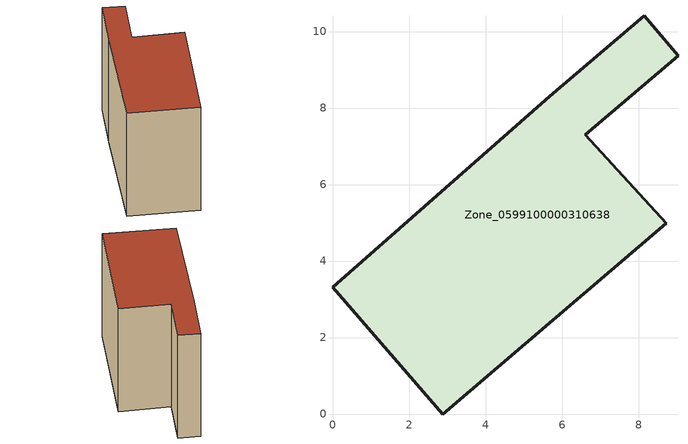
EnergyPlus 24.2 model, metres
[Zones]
Zone_0599100000310638
 floor ground (C_G): 2.89,0 0,3.31 5.68,8.31 8.14,10.41 9.03,9.36 6.61,7.3 8.73,4.99 z0
 wall outside (C_F): 6.61,7.3 9.03,9.36 8.14,10.41 5.68,8.31 0,3.31 2.89,0 8.73,4.99 6.61,7.3 z0:7.37
 roof outside (C_R): 2.89,0 8.73,4.99 6.61,7.3 9.03,9.36 8.14,10.41 5.68,8.31 0,3.31 z7.37
[BUILDING]
Pand.0599100000310638: North Axis=0; Terrain=City; Loads Convergence Tolerance Value=0.04; Temperature Convergence Tolerance Value=0.4; Solar Distribution=FullExterior; Maximum Number of Warmup Days=25; Minimum Number of Warmup Days=1
[Site:Location]
Rotterdam.The.Hague.AP_ZH_NLD Design_Conditions: Latitude=51.96; Longitude=4.45; Time Zone=1; Elevation=-4.5
[SITE:GROUNDTEMPERATURE:BUILDINGSURFACE]
18, 18, 18, 18, 18, 18, 18, 18, 18, 18, 18, 18
[MATERIAL] Thermal Absorptance=0.9; Solar Absorptance=0.7; Visible Absorptance=0.7
Name | Roughness | Thickness | Conductivity | Density | Specific Heat
G.TI.1946 | MediumSmooth | 0.15 | 1 | 540 | 1210
F.TI.1946 | Rough | 0.3 | 0.857143 | 1920 | 840
R.TI.1946 | MediumRough | 0.2 | 0.1 | 1500 | 1000
[CONSTRUCTION]
C_G: G.TI.1946
C_F: F.TI.1946
C_R: R.TI.1946
[ZONE]
Zone_0599100000310638: Type=1; Multiplier=1; Ceiling Height=Autocalculate; Volume=Autocalculate; Floor Area=autocalculate; Part of Total Floor Area=Yes
[ZONEINFILTRATION:DESIGNFLOWRATE]
Infil_Zone_0599100000310638: Zone or ZoneList or Space or SpaceList=Zone_0599100000310638; Schedule=AlwaysOn; Design Flow Rate Calculation Method=Flow/Area; Flow Rate per Floor Area=0.003; Constant Term Coefficient=1; Temperature Term Coefficient=0; Velocity Term Coefficient=0; Velocity Squared Term Coefficient=0
[HVACTEMPLATE:ZONE:IDEALLOADSAIRSYSTEM]
Zone_0599100000310638: Maximum Heating Supply Air Temperature=50; Minimum Cooling Supply Air Temperature=13; Maximum Heating Supply Air Humidity Ratio=0.0156; Minimum Cooling Supply Air Humidity Ratio=0.0077; Heating Limit=NoLimit; Cooling Limit=NoLimit; Dehumidification Control Type=ConstantSensibleHeatRatio; Cooling Sensible Heat Ratio=0.7; Dehumidification Setpoint=60; Humidification Control Type=None; Humidification Setpoint=30; Outdoor Air Method=None; Outdoor Air Flow Rate per Person=0.00944; Outdoor Air Flow Rate per Zone Floor Area=0; Outdoor Air Flow Rate per Zone=0; Demand Controlled Ventilation Type=None; Outdoor Air Economizer Type=NoEconomizer; Heat Recovery Type=None; Sensible Heat Recovery Effectiveness=0.7; Latent Heat Recovery Effectiveness=0.65
[ZONECONTROL:THERMOSTAT]
ThermostatControl_Zone_0599100000310638: Zone or ZoneList=Zone_0599100000310638; Control Type Schedule=DualSetpointControlType; Control 1=Thermostat_Zone_0599100000310638; Temperature Difference Between Cutout And Setpoint=0
[THERMOSTATSETPOINT:DUALSETPOINT]
Thermostat_Zone_0599100000310638: Heating Setpoint Temperature Schedule=HeatingSetpoint_Zone_0599100000310638; Cooling Setpoint Temperature Schedule=CoolingSetpoint_Zone_0599100000310638
[SCHEDULE:COMPACT]
HeatingSetpoint_Zone_0599100000310638: Through: 12/31, For: AllDays, Until: 24:00, 21
CoolingSetpoint_Zone_0599100000310638: Through: 12/31, For: AllDays, Until: 24:00, 24
DualSetpointControlType: Through: 12/31, For: AllDays, Until: 24:00, 4
AlwaysOn: Through: 12/31, For: AllDays, Until: 24:00, 1
